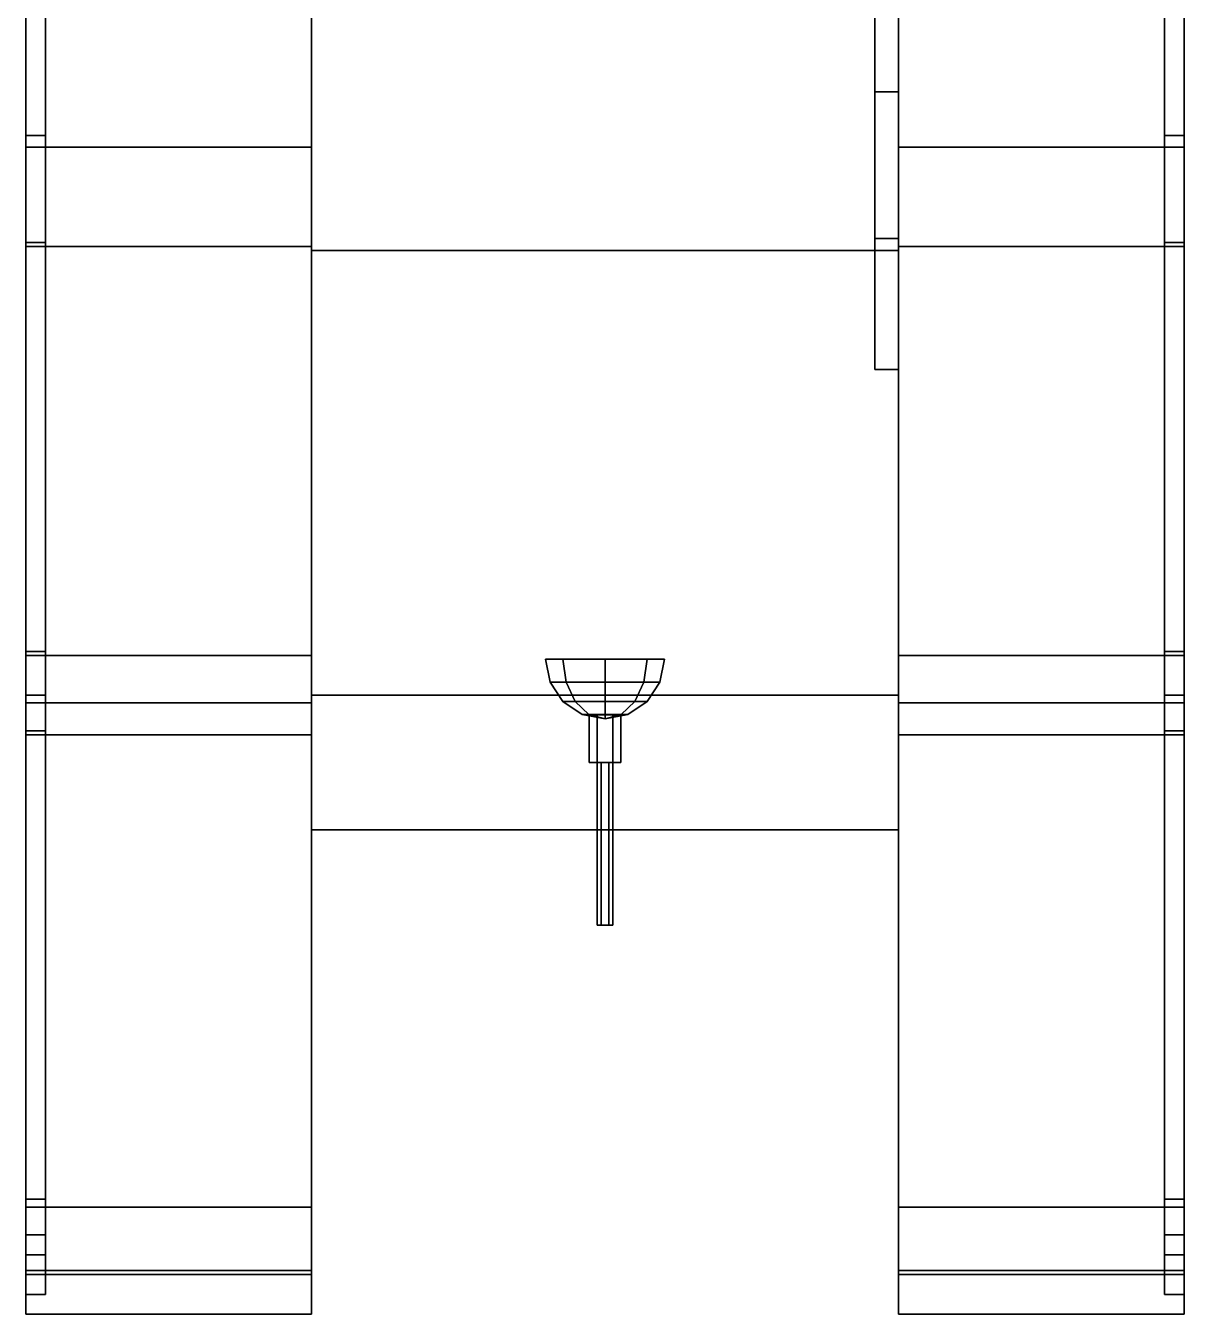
# Model space of a CAD drawing. Header units: millimetres. Extents: x -1.8 to 3, y -4.2 to 13.6.
# Drawn here: x -1.46 to 1.46, y -4.19 to -0.944 of the extents above; entities that cross this region are included whole.
import ezdxf

# ---------------------------------------------------------------- set-up
doc = ezdxf.new("R2010")
doc.units = ezdxf.units.MM
for name, color, linetype in [('gun', 1, 'Continuous'), ('side', 5, 'Continuous'), ('side2', 5, 'Continuous'), ('tracks', 3, 'Continuous'), ('tracks2', 3, 'Continuous')]:
    doc.layers.add(name, color=color, linetype=linetype)

msp = doc.modelspace()

# ---------------------------------------------------------------- linework, layer by layer
for points in [[(0.74, 1.38, 0.39), (0.74, -2.97, 0.39), (-0.74, -2.97, 0.39), (-0.74, 1.38, 0.39)], [(-0.74, -0.86, 2.36), (-0.74, -1.51, 2.2), (0.74, -1.51, 2.2), (0.74, -0.86, 2.36)], [(0.68, -1.11, 2.71), (0.68, -0.86, 2.87), (0.68, -0.86, 2.81), (0.68, -1.11, 2.65)], [(0.74, -1.11, 2.71), (0.74, -0.86, 2.87), (0.68, -0.86, 2.87), (0.68, -1.11, 2.71)], [(0.68, -0.86, 2.81), (0.74, -0.86, 2.81), (0.74, -1.11, 2.65), (0.68, -1.11, 2.65)], [(0.74, -1.11, 2.65), (0.74, -0.86, 2.81), (0.74, -0.86, 2.87), (0.74, -1.11, 2.71)], [(0.68, -1.48, 2.38), (0.68, -1.11, 2.71), (0.68, -1.11, 2.65), (0.68, -1.48, 2.32)], [(0.68, -1.11, 2.65), (0.74, -1.11, 2.65), (0.74, -1.48, 2.32), (0.68, -1.48, 2.32)], [(0.74, -1.48, 2.38), (0.74, -1.11, 2.71), (0.68, -1.11, 2.71), (0.68, -1.48, 2.38)], [(0.74, -1.48, 2.32), (0.74, -1.11, 2.65), (0.74, -1.11, 2.71), (0.74, -1.48, 2.38)], [(0.68, -1.81, 2.1), (0.68, -1.48, 2.38), (0.68, -1.48, 2.32), (0.68, -1.81, 2.04)], [(0.68, -1.48, 2.32), (0.74, -1.48, 2.32), (0.74, -1.81, 2.04), (0.68, -1.81, 2.04)], [(0.74, -1.81, 2.1), (0.74, -1.48, 2.38), (0.68, -1.48, 2.38), (0.68, -1.81, 2.1)], [(0.74, -1.81, 2.04), (0.74, -1.48, 2.32), (0.74, -1.48, 2.38), (0.74, -1.81, 2.1)], [(-0.74, -1.51, 2.2), (-0.74, -2.63, 1.85), (0.74, -2.63, 1.85), (0.74, -1.51, 2.2)], [(-0.74, -2.63, 1.85), (-0.74, -2.63, 1.38), (0.74, -2.63, 1.38), (0.74, -2.63, 1.85)], [(-0.74, -2.63, 1.38), (-0.74, -2.97, 1.31), (0.74, -2.97, 1.31), (0.74, -2.63, 1.38)], [(0.74, -2.97, 0.39), (0.74, -2.97, 1.31), (-0.74, -2.97, 1.31), (-0.74, -2.97, 0.39)]]:
    msp.add_3dface(points)
at = {"layer": 'gun'}
for points in [[(-0.1061, -2.54, 1.5339), (-0.098, -2.5974, 1.542), (-0.1386, -2.5974, 1.64), (-0.15, -2.54, 1.64)], [(-0.15, -2.54, 1.64), (-0.1386, -2.5974, 1.64), (-0.098, -2.5974, 1.738), (-0.1061, -2.54, 1.7461)], [(0, -2.54, 1.49), (0, -2.5974, 1.5014), (-0.098, -2.5974, 1.542), (-0.1061, -2.54, 1.5339)], [(-0.1061, -2.54, 1.7461), (-0.098, -2.5974, 1.738), (0, -2.5974, 1.7786), (0, -2.54, 1.79)], [(0.1061, -2.54, 1.5339), (0.098, -2.5974, 1.542), (0, -2.5974, 1.5014), (0, -2.54, 1.49)], [(0, -2.54, 1.79), (0, -2.5974, 1.7786), (0.098, -2.5974, 1.738), (0.1061, -2.54, 1.7461)], [(0.15, -2.54, 1.64), (0.1386, -2.5974, 1.64), (0.098, -2.5974, 1.542), (0.1061, -2.54, 1.5339)], [(0.1061, -2.54, 1.7461), (0.098, -2.5974, 1.738), (0.1386, -2.5974, 1.64), (0.15, -2.54, 1.64)], [(-0.098, -2.5974, 1.542), (-0.075, -2.6461, 1.565), (-0.1061, -2.6461, 1.64), (-0.1386, -2.5974, 1.64)], [(-0.1386, -2.5974, 1.64), (-0.1061, -2.6461, 1.64), (-0.075, -2.6461, 1.715), (-0.098, -2.5974, 1.738)], [(0, -2.5974, 1.5014), (0, -2.6461, 1.5339), (-0.075, -2.6461, 1.565), (-0.098, -2.5974, 1.542)], [(-0.098, -2.5974, 1.738), (-0.075, -2.6461, 1.715), (0, -2.6461, 1.7461), (0, -2.5974, 1.7786)], [(0.098, -2.5974, 1.542), (0.075, -2.6461, 1.565), (0, -2.6461, 1.5339), (0, -2.5974, 1.5014)], [(0, -2.5974, 1.7786), (0, -2.6461, 1.7461), (0.075, -2.6461, 1.715), (0.098, -2.5974, 1.738)], [(0.1386, -2.5974, 1.64), (0.1061, -2.6461, 1.64), (0.075, -2.6461, 1.565), (0.098, -2.5974, 1.542)], [(0.098, -2.5974, 1.738), (0.075, -2.6461, 1.715), (0.1061, -2.6461, 1.64), (0.1386, -2.5974, 1.64)], [(-0.075, -2.6461, 1.565), (-0.0406, -2.6786, 1.5994), (-0.0574, -2.6786, 1.64), (-0.1061, -2.6461, 1.64)], [(-0.1061, -2.6461, 1.64), (-0.0574, -2.6786, 1.64), (-0.0406, -2.6786, 1.6806), (-0.075, -2.6461, 1.715)], [(0, -2.6461, 1.5339), (0, -2.6786, 1.5826), (-0.0406, -2.6786, 1.5994), (-0.075, -2.6461, 1.565)], [(-0.075, -2.6461, 1.715), (-0.0406, -2.6786, 1.6806), (0, -2.6786, 1.6974), (0, -2.6461, 1.7461)], [(0.075, -2.6461, 1.565), (0.0406, -2.6786, 1.5994), (0, -2.6786, 1.5826), (0, -2.6461, 1.5339)], [(0, -2.6461, 1.7461), (0, -2.6786, 1.6974), (0.0406, -2.6786, 1.6806), (0.075, -2.6461, 1.715)], [(0.1061, -2.6461, 1.64), (0.0574, -2.6786, 1.64), (0.0406, -2.6786, 1.5994), (0.075, -2.6461, 1.565)], [(0.075, -2.6461, 1.715), (0.0406, -2.6786, 1.6806), (0.0574, -2.6786, 1.64), (0.1061, -2.6461, 1.64)], [(-0.0406, -2.6786, 1.5994), (0, -2.69, 1.64), (0, -2.69, 1.64), (-0.0574, -2.6786, 1.64)], [(-0.0574, -2.6786, 1.64), (0, -2.69, 1.64), (0, -2.69, 1.64), (-0.0406, -2.6786, 1.6806)], [(0, -2.6786, 1.5826), (0, -2.69, 1.64), (0, -2.69, 1.64), (-0.0406, -2.6786, 1.5994)], [(-0.0406, -2.6786, 1.6806), (0, -2.69, 1.64), (0, -2.69, 1.64), (0, -2.6786, 1.6974)], [(-0.02, -2.8, 1.6054), (-0.04, -2.8, 1.64), (-0.04, -2.68, 1.64), (-0.02, -2.68, 1.6054)], [(-0.04, -2.8, 1.64), (-0.02, -2.8, 1.6746), (-0.02, -2.68, 1.6746), (-0.04, -2.68, 1.64)], [(0.02, -2.8, 1.6054), (-0.02, -2.8, 1.6054), (-0.02, -2.68, 1.6054), (0.02, -2.68, 1.6054)], [(-0.02, -2.8, 1.6746), (0.02, -2.8, 1.6746), (0.02, -2.68, 1.6746), (-0.02, -2.68, 1.6746)], [(0.0406, -2.6786, 1.5994), (0, -2.69, 1.64), (0, -2.69, 1.64), (0, -2.6786, 1.5826)], [(0.0574, -2.6786, 1.64), (0, -2.69, 1.64), (0, -2.69, 1.64), (0.0406, -2.6786, 1.5994)], [(0.0406, -2.6786, 1.6806), (0, -2.69, 1.64), (0, -2.69, 1.64), (0.0574, -2.6786, 1.64)], [(0, -2.6786, 1.6974), (0, -2.69, 1.64), (0, -2.69, 1.64), (0.0406, -2.6786, 1.6806)], [(0.04, -2.8, 1.64), (0.02, -2.8, 1.6054), (0.02, -2.68, 1.6054), (0.04, -2.68, 1.64)], [(0.02, -2.8, 1.6746), (0.04, -2.8, 1.64), (0.04, -2.68, 1.64), (0.02, -2.68, 1.6746)], [(-0.04, -2.8, 1.64), (-0.02, -2.8, 1.6054), (0.02, -2.8, 1.6054), (-0.02, -2.8, 1.6746)], [(-0.02, -2.8, 1.6746), (0.02, -2.8, 1.6054), (0.04, -2.8, 1.64), (0.02, -2.8, 1.6746)], [(-0.01, -3.21, 1.6227), (-0.02, -3.21, 1.64), (-0.02, -2.8, 1.64), (-0.01, -2.8, 1.6227)], [(-0.02, -3.21, 1.64), (-0.01, -3.21, 1.6573), (-0.01, -2.8, 1.6573), (-0.02, -2.8, 1.64)], [(0.01, -3.21, 1.6227), (-0.01, -3.21, 1.6227), (-0.01, -2.8, 1.6227), (0.01, -2.8, 1.6227)], [(-0.01, -3.21, 1.6573), (0.01, -3.21, 1.6573), (0.01, -2.8, 1.6573), (-0.01, -2.8, 1.6573)], [(0.02, -3.21, 1.64), (0.01, -3.21, 1.6227), (0.01, -2.8, 1.6227), (0.02, -2.8, 1.64)], [(0.01, -3.21, 1.6573), (0.02, -3.21, 1.64), (0.02, -2.8, 1.64), (0.01, -2.8, 1.6573)], [(-0.02, -3.21, 1.64), (-0.01, -3.21, 1.6227), (0.01, -3.21, 1.6227), (-0.01, -3.21, 1.6573)], [(-0.01, -3.21, 1.6573), (0.01, -3.21, 1.6227), (0.02, -3.21, 1.64), (0.01, -3.21, 1.6573)]]:
    msp.add_3dface(points, dxfattribs=at)
at = {"layer": 'side'}
for points in [[(0.74, -2.97, 0.39), (0.74, 1.38, 0.39), (0.74, 0.83, 0.05), (0.74, -1.22, 0.05)], [(1.41, -0.81, 2.31), (1.41, -1.49, 2.2), (1.41, -1.22, 0.05), (1.41, 0.83, 0.05)], [(0.74, -3.9, 0.26), (0.74, -2.97, 0.39), (0.74, -1.22, 0.05), (0.74, -2.72, 0.12)], [(1.41, -1.49, 2.2), (1.41, -2.52, 1.85), (1.41, -2.72, 0.12), (1.41, -1.22, 0.05)], [(1.41, -2.52, 1.85), (1.41, -3.99, 0.91), (1.41, -3.9, 0.26), (1.41, -2.72, 0.12)], [(0.74, -2.63, 1.7797), (0.74, -2.63, 1.7797), (0.74, -2.63, 1.38), (0.74, -2.97, 1.31)], [(0.74, -2.63, 1.7797), (0.74, -2.63, 1.7797), (0.74, -2.97, 1.31), (0.74, -3.99, 0.91)], [(0.74, -4.14, 0.52), (0.74, -2.97, 0.39), (0.74, -3.9, 0.26), (0.74, -4.04, 0.36)], [(0.74, -4.14, 0.71), (0.74, -2.97, 1.31), (0.74, -2.97, 0.39), (0.74, -3.9, 0.26)], [(0.74, -4.08, 0.82), (0.74, -3.99, 0.91), (0.74, -2.97, 1.31), (0.74, -4.14, 0.71)], [(0.74, -4.14, 0.52), (0.74, -4.14, 0.71), (0.74, -3.9, 0.26), (0.74, -4.04, 0.36)], [(1.41, -3.99, 0.91), (1.41, -4.08, 0.82), (1.41, -4.04, 0.36), (1.41, -3.9, 0.26)], [(1.41, -4.08, 0.82), (1.41, -4.14, 0.71), (1.41, -4.14, 0.52), (1.41, -4.04, 0.36)]]:
    msp.add_3dface(points, dxfattribs=at)
at = {"layer": 'side2'}
for points in [[(-0.74, -2.97, 0.39), (-0.74, 1.38, 0.39), (-0.74, 0.83, 0.05), (-0.74, -1.22, 0.05)], [(-1.41, -0.81, 2.31), (-1.41, -1.49, 2.2), (-1.41, -1.22, 0.05), (-1.41, 0.83, 0.05)], [(-1.41, -1.49, 2.2), (-1.41, -2.52, 1.85), (-1.41, -2.72, 0.12), (-1.41, -1.22, 0.05)], [(-0.74, -3.9, 0.26), (-0.74, -2.97, 0.39), (-0.74, -1.22, 0.05), (-0.74, -2.72, 0.12)], [(-1.41, -2.52, 1.85), (-1.41, -3.99, 0.91), (-1.41, -3.9, 0.26), (-1.41, -2.72, 0.12)], [(-0.74, -2.63, 1.7797), (-0.74, -2.63, 1.7797), (-0.74, -2.97, 1.31), (-0.74, -3.99, 0.91)], [(-0.74, -2.63, 1.7797), (-0.74, -2.63, 1.7797), (-0.74, -2.63, 1.38), (-0.74, -2.97, 1.31)], [(-0.74, -4.14, 0.71), (-0.74, -2.97, 1.31), (-0.74, -2.97, 0.39), (-0.74, -3.9, 0.26)], [(-0.74, -4.14, 0.52), (-0.74, -2.97, 0.39), (-0.74, -3.9, 0.26), (-0.74, -4.04, 0.36)], [(-0.74, -4.08, 0.82), (-0.74, -3.99, 0.91), (-0.74, -2.97, 1.31), (-0.74, -4.14, 0.71)], [(-1.41, -3.99, 0.91), (-1.41, -4.08, 0.82), (-1.41, -4.04, 0.36), (-1.41, -3.9, 0.26)], [(-0.74, -4.14, 0.52), (-0.74, -4.14, 0.71), (-0.74, -3.9, 0.26), (-0.74, -4.04, 0.36)], [(-1.41, -4.08, 0.82), (-1.41, -4.14, 0.71), (-1.41, -4.14, 0.52), (-1.41, -4.04, 0.36)]]:
    msp.add_3dface(points, dxfattribs=at)
at = {"layer": 'tracks'}
for points in [[(0.74, -1.25), (0.74, -1.22, 0.05), (0.74, 0.83, 0.05), (0.74, 0.84)], [(1.46, 0.84), (1.46, -1.25), (0.74, -1.25), (0.74, 0.84)], [(1.41, 0.83, 0.05), (1.41, -1.22, 0.05), (1.46, -1.22, 0.05), (1.46, 0.83, 0.05)], [(1.46, 0.83, 0.05), (1.46, -1.22, 0.05), (1.46, -1.25), (1.46, 0.84)], [(0.74, -0.81, 2.36), (0.74, -0.81, 2.31), (0.74, -1.49, 2.2), (0.74, -1.5, 2.25)], [(1.46, -1.5, 2.25), (1.46, -0.81, 2.36), (0.74, -0.81, 2.36), (0.74, -1.5, 2.25)], [(1.41, -1.49, 2.2), (1.41, -0.81, 2.31), (1.46, -0.81, 2.31), (1.46, -1.49, 2.2)], [(1.46, -1.49, 2.2), (1.46, -0.81, 2.31), (1.46, -0.81, 2.36), (1.46, -1.5, 2.25)], [(0.74, -2.73, 0.07), (0.74, -2.72, 0.12), (0.74, -1.22, 0.05), (0.74, -1.25)], [(1.41, -1.22, 0.05), (1.41, -2.72, 0.12), (1.46, -2.72, 0.12), (1.46, -1.22, 0.05)], [(1.46, -1.22, 0.05), (1.46, -2.72, 0.12), (1.46, -2.73, 0.07), (1.46, -1.25)], [(1.46, -1.25), (1.46, -2.73, 0.07), (0.74, -2.73, 0.07), (0.74, -1.25)], [(0.74, -1.5, 2.25), (0.74, -1.49, 2.2), (0.74, -2.52, 1.85), (0.74, -2.53, 1.89)], [(1.41, -2.52, 1.85), (1.41, -1.49, 2.2), (1.46, -1.49, 2.2), (1.46, -2.52, 1.85)], [(1.46, -2.52, 1.85), (1.46, -1.49, 2.2), (1.46, -1.5, 2.25), (1.46, -2.53, 1.89)], [(1.46, -2.53, 1.89), (1.46, -1.5, 2.25), (0.74, -1.5, 2.25), (0.74, -2.53, 1.89)], [(0.74, -2.53, 1.89), (0.74, -2.52, 1.85), (0.74, -2.63, 1.78), (0.74, -2.65, 1.82)], [(1.46, -2.65, 1.82), (1.46, -2.53, 1.89), (0.74, -2.53, 1.89), (0.74, -2.65, 1.82)], [(1.41, -2.63, 1.78), (1.41, -2.52, 1.85), (1.46, -2.52, 1.85), (1.46, -2.63, 1.78)], [(1.46, -2.63, 1.78), (1.46, -2.52, 1.85), (1.46, -2.53, 1.89), (1.46, -2.65, 1.82)], [(0.74, -2.65, 1.82), (0.74, -2.63, 1.78), (0.74, -3.99, 0.91), (0.74, -3.92, 1.02)], [(1.46, -3.92, 1.02), (1.46, -2.65, 1.82), (0.74, -2.65, 1.82), (0.74, -3.92, 1.02)], [(1.41, -3.99, 0.91), (1.41, -2.63, 1.78), (1.46, -2.63, 1.78), (1.46, -3.99, 0.91)], [(1.46, -3.99, 0.91), (1.46, -2.63, 1.78), (1.46, -2.65, 1.82), (1.46, -3.92, 1.02)], [(0.74, -3.92, 0.21), (0.74, -3.9, 0.26), (0.74, -2.72, 0.12), (0.74, -2.73, 0.07)], [(1.41, -2.72, 0.12), (1.41, -3.9, 0.26), (1.46, -3.9, 0.26), (1.46, -2.72, 0.12)], [(1.46, -2.72, 0.12), (1.46, -3.9, 0.26), (1.46, -3.92, 0.21), (1.46, -2.73, 0.07)], [(1.46, -2.73, 0.07), (1.46, -3.92, 0.21), (0.74, -3.92, 0.21), (0.74, -2.73, 0.07)], [(0.74, -4.09, 0.33), (0.74, -4.04, 0.36), (0.74, -3.9, 0.26), (0.74, -3.92, 0.21)], [(1.46, -3.92, 0.21), (1.46, -4.09, 0.33), (0.74, -4.09, 0.33), (0.74, -3.92, 0.21)], [(0.74, -3.92, 1.02), (0.74, -3.99, 0.91), (0.74, -4.08, 0.82), (0.74, -4.08, 0.91)], [(1.46, -4.08, 0.91), (1.46, -3.92, 1.02), (0.74, -3.92, 1.02), (0.74, -4.08, 0.91)], [(1.41, -3.9, 0.26), (1.41, -4.04, 0.36), (1.46, -4.04, 0.36), (1.46, -3.9, 0.26)], [(1.46, -3.9, 0.26), (1.46, -4.04, 0.36), (1.46, -4.09, 0.33), (1.46, -3.92, 0.21)], [(1.46, -4.08, 0.82), (1.46, -3.99, 0.91), (1.46, -3.92, 1.02), (1.46, -4.08, 0.91)], [(1.41, -4.08, 0.82), (1.41, -3.99, 0.91), (1.46, -3.99, 0.91), (1.46, -4.08, 0.82)], [(0.74, -4.19, 0.52), (0.74, -4.14, 0.52), (0.74, -4.04, 0.36), (0.74, -4.09, 0.33)], [(1.41, -4.04, 0.36), (1.41, -4.14, 0.52), (1.46, -4.14, 0.52), (1.46, -4.04, 0.36)], [(1.46, -4.04, 0.36), (1.46, -4.14, 0.52), (1.46, -4.19, 0.52), (1.46, -4.09, 0.33)], [(1.46, -4.19, 0.75), (1.46, -4.08, 0.91), (0.74, -4.08, 0.91), (0.74, -4.19, 0.75)], [(0.74, -4.08, 0.91), (0.74, -4.08, 0.82), (0.74, -4.14, 0.71), (0.74, -4.19, 0.75)], [(1.46, -4.09, 0.33), (1.46, -4.19, 0.52), (0.74, -4.19, 0.52), (0.74, -4.09, 0.33)], [(1.41, -4.14, 0.71), (1.41, -4.08, 0.82), (1.46, -4.08, 0.82), (1.46, -4.14, 0.71)], [(1.46, -4.14, 0.71), (1.46, -4.08, 0.82), (1.46, -4.08, 0.91), (1.46, -4.19, 0.75)], [(0.74, -4.19, 0.75), (0.74, -4.14, 0.71), (0.74, -4.14, 0.52), (0.74, -4.19, 0.52)], [(1.41, -4.14, 0.52), (1.41, -4.14, 0.71), (1.46, -4.14, 0.71), (1.46, -4.14, 0.52)], [(1.46, -4.14, 0.52), (1.46, -4.14, 0.71), (1.46, -4.19, 0.75), (1.46, -4.19, 0.52)], [(1.46, -4.19, 0.52), (1.46, -4.19, 0.75), (0.74, -4.19, 0.75), (0.74, -4.19, 0.52)]]:
    msp.add_3dface(points, dxfattribs=at)
at = {"layer": 'tracks2'}
for points in [[(-1.46, 0.83, 0.05), (-1.46, -1.22, 0.05), (-1.46, -1.25), (-1.46, 0.84)], [(-1.46, 0.84), (-1.46, -1.25), (-0.74, -1.25), (-0.74, 0.84)], [(-1.41, 0.83, 0.05), (-1.41, -1.22, 0.05), (-1.46, -1.22, 0.05), (-1.46, 0.83, 0.05)], [(-0.74, -1.25), (-0.74, -1.22, 0.05), (-0.74, 0.83, 0.05), (-0.74, 0.84)], [(-1.41, -1.49, 2.2), (-1.41, -0.81, 2.31), (-1.46, -0.81, 2.31), (-1.46, -1.49, 2.2)], [(-1.46, -1.49, 2.2), (-1.46, -0.81, 2.31), (-1.46, -0.81, 2.36), (-1.46, -1.5, 2.25)], [(-1.46, -1.5, 2.25), (-1.46, -0.81, 2.36), (-0.74, -0.81, 2.36), (-0.74, -1.5, 2.25)], [(-0.74, -0.81, 2.36), (-0.74, -0.81, 2.31), (-0.74, -1.49, 2.2), (-0.74, -1.5, 2.25)], [(-1.41, -1.22, 0.05), (-1.41, -2.72, 0.12), (-1.46, -2.72, 0.12), (-1.46, -1.22, 0.05)], [(-1.46, -1.22, 0.05), (-1.46, -2.72, 0.12), (-1.46, -2.73, 0.07), (-1.46, -1.25)], [(-0.74, -2.73, 0.07), (-0.74, -2.72, 0.12), (-0.74, -1.22, 0.05), (-0.74, -1.25)], [(-1.46, -1.25), (-1.46, -2.73, 0.07), (-0.74, -2.73, 0.07), (-0.74, -1.25)], [(-1.46, -2.52, 1.85), (-1.46, -1.49, 2.2), (-1.46, -1.5, 2.25), (-1.46, -2.53, 1.89)], [(-1.41, -2.52, 1.85), (-1.41, -1.49, 2.2), (-1.46, -1.49, 2.2), (-1.46, -2.52, 1.85)], [(-0.74, -1.5, 2.25), (-0.74, -1.49, 2.2), (-0.74, -2.52, 1.85), (-0.74, -2.53, 1.89)], [(-1.46, -2.53, 1.89), (-1.46, -1.5, 2.25), (-0.74, -1.5, 2.25), (-0.74, -2.53, 1.89)], [(-1.41, -2.63, 1.78), (-1.41, -2.52, 1.85), (-1.46, -2.52, 1.85), (-1.46, -2.63, 1.78)], [(-1.46, -2.63, 1.78), (-1.46, -2.52, 1.85), (-1.46, -2.53, 1.89), (-1.46, -2.65, 1.82)], [(-1.46, -2.65, 1.82), (-1.46, -2.53, 1.89), (-0.74, -2.53, 1.89), (-0.74, -2.65, 1.82)], [(-0.74, -2.53, 1.89), (-0.74, -2.52, 1.85), (-0.74, -2.63, 1.78), (-0.74, -2.65, 1.82)], [(-1.41, -3.99, 0.91), (-1.41, -2.63, 1.78), (-1.46, -2.63, 1.78), (-1.46, -3.99, 0.91)], [(-1.46, -3.99, 0.91), (-1.46, -2.63, 1.78), (-1.46, -2.65, 1.82), (-1.46, -3.92, 1.02)], [(-1.46, -3.92, 1.02), (-1.46, -2.65, 1.82), (-0.74, -2.65, 1.82), (-0.74, -3.92, 1.02)], [(-0.74, -2.65, 1.82), (-0.74, -2.63, 1.78), (-0.74, -3.99, 0.91), (-0.74, -3.92, 1.02)], [(-1.41, -2.72, 0.12), (-1.41, -3.9, 0.26), (-1.46, -3.9, 0.26), (-1.46, -2.72, 0.12)], [(-1.46, -2.72, 0.12), (-1.46, -3.9, 0.26), (-1.46, -3.92, 0.21), (-1.46, -2.73, 0.07)], [(-0.74, -3.92, 0.21), (-0.74, -3.9, 0.26), (-0.74, -2.72, 0.12), (-0.74, -2.73, 0.07)], [(-1.46, -2.73, 0.07), (-1.46, -3.92, 0.21), (-0.74, -3.92, 0.21), (-0.74, -2.73, 0.07)], [(-1.41, -3.9, 0.26), (-1.41, -4.04, 0.36), (-1.46, -4.04, 0.36), (-1.46, -3.9, 0.26)], [(-1.46, -3.9, 0.26), (-1.46, -4.04, 0.36), (-1.46, -4.09, 0.33), (-1.46, -3.92, 0.21)], [(-1.46, -3.92, 0.21), (-1.46, -4.09, 0.33), (-0.74, -4.09, 0.33), (-0.74, -3.92, 0.21)], [(-1.46, -4.08, 0.82), (-1.46, -3.99, 0.91), (-1.46, -3.92, 1.02), (-1.46, -4.08, 0.91)], [(-1.46, -4.08, 0.91), (-1.46, -3.92, 1.02), (-0.74, -3.92, 1.02), (-0.74, -4.08, 0.91)], [(-0.74, -4.09, 0.33), (-0.74, -4.04, 0.36), (-0.74, -3.9, 0.26), (-0.74, -3.92, 0.21)], [(-0.74, -3.92, 1.02), (-0.74, -3.99, 0.91), (-0.74, -4.08, 0.82), (-0.74, -4.08, 0.91)], [(-1.41, -4.08, 0.82), (-1.41, -3.99, 0.91), (-1.46, -3.99, 0.91), (-1.46, -4.08, 0.82)], [(-1.41, -4.04, 0.36), (-1.41, -4.14, 0.52), (-1.46, -4.14, 0.52), (-1.46, -4.04, 0.36)], [(-1.46, -4.04, 0.36), (-1.46, -4.14, 0.52), (-1.46, -4.19, 0.52), (-1.46, -4.09, 0.33)], [(-0.74, -4.19, 0.52), (-0.74, -4.14, 0.52), (-0.74, -4.04, 0.36), (-0.74, -4.09, 0.33)], [(-1.41, -4.14, 0.71), (-1.41, -4.08, 0.82), (-1.46, -4.08, 0.82), (-1.46, -4.14, 0.71)], [(-1.46, -4.14, 0.71), (-1.46, -4.08, 0.82), (-1.46, -4.08, 0.91), (-1.46, -4.19, 0.75)], [(-1.46, -4.19, 0.75), (-1.46, -4.08, 0.91), (-0.74, -4.08, 0.91), (-0.74, -4.19, 0.75)], [(-1.46, -4.09, 0.33), (-1.46, -4.19, 0.52), (-0.74, -4.19, 0.52), (-0.74, -4.09, 0.33)], [(-0.74, -4.08, 0.91), (-0.74, -4.08, 0.82), (-0.74, -4.14, 0.71), (-0.74, -4.19, 0.75)], [(-1.41, -4.14, 0.52), (-1.41, -4.14, 0.71), (-1.46, -4.14, 0.71), (-1.46, -4.14, 0.52)], [(-1.46, -4.14, 0.52), (-1.46, -4.14, 0.71), (-1.46, -4.19, 0.75), (-1.46, -4.19, 0.52)], [(-0.74, -4.19, 0.75), (-0.74, -4.14, 0.71), (-0.74, -4.14, 0.52), (-0.74, -4.19, 0.52)], [(-1.46, -4.19, 0.52), (-1.46, -4.19, 0.75), (-0.74, -4.19, 0.75), (-0.74, -4.19, 0.52)]]:
    msp.add_3dface(points, dxfattribs=at)

doc.saveas('drawing.dxf')
